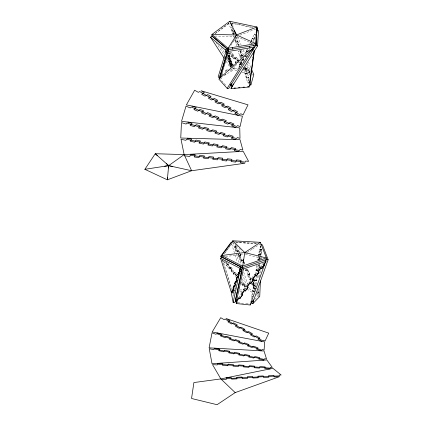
<?xml version="1.0" encoding="UTF-8"?>
<svg xmlns="http://www.w3.org/2000/svg" width="426" height="426" viewBox="0 0 426 426"><rect width="100%" height="100%" fill="white"/><g stroke="black" fill="none" stroke-linecap="round" stroke-linejoin="round"><path stroke-width="0.32" stroke-dasharray="2.13 1.6" d="M254.902 299.419L258.097 296.059L258.417 288.743M258.912 277.411L259.077 273.636M259.296 268.604L259.487 264.195M259.706 259.162L259.844 256.015M259.871 255.387L260.377 243.794M257.677 291.98L258.225 293.147L258.534 289.408M259.056 277.448L259.221 273.673M259.493 267.379L259.631 264.232M259.849 259.2L259.929 257.309M260.43 245.85L259.961 256.681L260.281 254.705L260.925 254.679L261.782 249.455L260.142 249.093L259.285 254.322L258.641 254.343L260.84 254.775L260.52 256.734M260.765 272.741L260.877 270.222M261.016 267.075L261.154 263.928M261.399 258.262L261.782 249.455M255.355 39.671L255.6 37.898M251.233 299.435L254.668 278.524M255.312 274.605L256.926 264.802M259.083 254.556L258.225 259.785L257.783 259.572L258.215 256.958M258.321 256.303L259.503 249.114L261.702 249.545L261.889 248.385M254.913 291.277L252.629 290.942L254.269 291.304L253.071 291.15L253.928 285.921L253.491 285.713L255.77 286.048L256.628 280.819L254.349 280.484L256.548 280.915L257.405 275.686M254.791 280.697L255.323 277.427M257.677 270.388L256.505 270.238L257.363 265.009M261.702 249.545L259.94 249.327L260.515 245.829M252.629 294.835L253.273 290.915M254.136 285.686L254.993 280.462M255.957 274.578L256.708 270.004L258.348 270.366M254.375 290.649L255.126 286.075L255.77 286.048M256.548 280.915L254.349 280.484L255.989 280.846L256.633 276.927M257.81 269.738L258.561 265.164L259.205 265.137L259.423 263.827M259.849 257.32L259.423 259.935L257.783 259.572L260.062 259.908M253.928 285.921L255.691 286.144L255.249 285.931L256.106 280.707M260.84 254.775L260.403 254.567L261.26 249.338M258.262 270.462L259.125 265.233L258.683 265.02M259.982 260.004L260.414 257.389M236.638 275.76L226.249 262.661L224.593 262.693L224.917 261.537L227.143 264.349L226.824 265.499L228.474 265.467L228.799 264.312L227.686 262.906M229.374 267.155L229.05 268.311L230.7 268.274L231.025 267.118L229.374 267.155L231.6 269.962L233.251 269.924L232.926 271.08L231.845 271.9L231.025 270.771L232.106 269.951L232.926 271.08L231.275 271.117L231.6 269.962M233.826 272.768L233.501 273.923L235.152 273.886L235.477 272.731L233.826 272.768L236.052 275.574L237.154 275.553M235.727 276.73L236.052 275.574M241.111 282.853L241.835 282.31L242.16 281.155M242.735 283.998L242.41 285.148L244.061 285.116L244.386 283.961L242.735 283.998L244.961 286.805L246.611 286.767L242.911 274.861M235.035 247.059L235.205 246.468L236.462 245.956L236.292 246.553L235.035 247.059L238.049 253.465M235.205 246.468L237.399 251.127L237.223 251.718L236.467 251.739L234.273 247.08L235.647 246.169L237.841 250.834L238.603 250.807L240.791 255.472L239.417 256.377L238.661 256.399L240.855 261.058L242.873 260.531M239.582 253.539L238.485 251.212L238.656 250.616L237.399 251.127M240.85 255.275L239.588 255.786L239.417 256.377L240.679 255.872L240.85 255.275L240.301 254.114M239.588 255.786L241.782 260.446L241.611 261.037L242.985 260.132L242.229 260.153L240.855 261.058M249.631 279.701L251.005 278.79L251.761 278.769L250.387 279.68L250.557 279.083L251.814 278.577L251.644 279.168L249.631 279.701L247.437 275.042L249.45 274.509L247.256 269.85L247.431 269.259L246.169 269.764L245.999 270.356L245.243 270.382L244.694 269.216M247.431 269.259L249.62 273.918L248.363 274.424L248.193 275.02L249.567 274.11L247.373 269.45L246.617 269.472L245.243 270.382M249.45 274.509L249.62 273.918M253.188 281.49L254.008 283.237L252.751 283.743L252.581 284.339L251.819 284.36L254.013 289.02L256.031 288.487M253.129 281.682L253.955 283.428L252.581 284.339L253.837 283.828L254.008 283.237M251.484 282.007L254.775 288.998L254.945 288.402L252.751 283.743M233.799 296.187L233.437 294.302L233.672 292.231L235.258 287.784L234.209 286.906M234.923 290.154L234.524 291.267L234.465 290.005M238.757 297.747L241.425 293.636M244.21 290.287L246.489 286.709M249.663 282.827L251.942 279.248M255.115 275.361L257.011 272.32M260.574 267.901L263.241 263.795M237.357 70.114L242.33 59.539L244.002 60.279M244.817 54.251L247.304 48.963M249.79 43.676L250.286 42.621L251.958 43.361M251.281 40.507L254.263 34.16L255.935 34.9M238.874 67.793L240.615 64.092L240.339 63.767L242.011 64.507M243.102 58.804L242.602 59.864L243.145 61.498M247.98 51.818L246.308 51.077L247.772 51.935L246.579 51.402L247.825 48.756M251.058 41.886L252.549 38.713L252.277 38.393L254.295 39.49L252.277 38.393L254.295 39.49L252.549 38.713M238.949 67.83L240.69 64.129L240.339 63.767L242.085 64.55M243.672 57.787L242.676 59.901L242.33 59.539L243.496 60.061M246.654 51.439L247.9 48.798M251.132 41.924L252.623 38.755M255.728 35.017L254.61 34.522L255.712 32.179M253.949 39.128L255.691 35.427M254.024 39.171L256.01 34.943M249.072 50.593L250.318 47.952M253.3 41.61L256.037 35.789M228.522 53.506L229.838 53.388L230.338 52.339M231.355 56.259L232.101 54.682L233.421 54.565L232.671 56.141L231.355 56.259L234.188 59.012L235.503 58.894L236.27 57.372L234.934 57.435L234.167 58.964L231.334 56.205L232.101 54.682L233.437 54.619L232.671 56.141L231.334 56.205M234.188 59.012L234.934 57.435L236.249 57.318L239.082 60.077L237.767 60.194L237.255 61.206M236.249 57.318L235.503 58.894L234.167 58.964M237.266 61.243L237.767 60.194L239.103 60.125M243.155 67.734L245.514 70.029L246.265 68.453L247.581 68.336L250.429 71.142L249.663 72.665L248.326 72.729L249.098 71.206L246.494 65.146M243.134 67.681L245.493 69.976L246.265 68.453L247.602 68.384L246.83 69.912L245.514 70.029M228.501 53.452L229.838 53.388L230.604 51.865L233.437 54.619M236.984 70.689L233.858 69.789L234.625 68.266L232.963 65.705M247.602 68.384L246.83 69.912L245.493 69.976M241.984 72.127L250.11 74.465L250.877 72.942L243.379 70.785M233.709 40.917L232.66 42.579L236.169 37.041M230.908 45.353L232.308 43.133M240.85 293.083L243.576 289.355L244.54 289.371L245.456 290.718M250.909 283.258L249.998 281.911L249.029 281.895L246.303 285.622L247.218 286.97M251.755 278.162L254.487 274.435L255.451 274.45L256.367 275.798M257.213 270.702L259.94 266.974L260.904 266.99L262.049 267.709M225.088 252.618L232.01 243.315M224.124 253.885L232.01 243.379M225.226 71.28L227.803 68.959M230.375 66.637L232.953 64.315L233.965 64.448M235.807 63.117L235.525 61.988L238.102 59.667M243.251 55.023L240.679 57.345L241.691 57.483M245.829 52.702L248.406 50.38L249.418 50.513L248.363 50.438L245.786 52.76L246.249 54.39M225.184 71.334L227.761 69.012L228.219 70.647L229.784 70.791M235.945 63.676L235.487 62.047L238.059 59.725L238.523 61.355M220.391 79.279L222.015 77.809M224.593 75.487L227.212 73.112M229.742 70.844L232.319 68.522M235.322 65.817L237.511 63.825M240.046 61.557L242.66 59.177M245.195 56.914L247.341 54.981M228.016 56.77L228.943 55.939L228.538 54.528L229.848 55.87L228.458 57.116L228.054 55.705L229.438 54.459L228.634 53.564M229.348 57.35L227.963 58.591L229.172 59.933L230.658 58.692L229.449 57.35L227.963 58.591L229.273 59.938L230.658 58.692L229.348 57.35L229.758 58.761L231.068 60.103L229.678 61.349L230.083 62.76L231.472 61.514L230.264 60.178L228.773 61.419L229.987 62.755L231.472 61.514L230.162 60.172L228.773 61.419L230.083 62.76M229.273 59.938L228.863 58.527L230.253 57.281L229.044 55.939L228.634 54.528L229.848 55.87L228.357 57.111L227.953 55.699L229.438 54.459L228.128 53.117M229.758 58.761L228.368 60.007L229.577 61.344L229.987 62.755M230.162 60.172L230.572 61.584L229.183 62.83L230.391 64.166L230.796 65.577L232.287 64.337L231.078 63L229.587 64.241L230.796 65.577M230.977 62.995L229.587 64.241L230.897 65.583L232.287 64.337L230.977 62.995L231.382 64.406L232.255 65.3M230.897 65.583L230.493 64.172L231.882 62.926L230.668 61.589L230.264 60.178M231.382 64.406L229.997 65.652L231.206 66.994M227.692 57.654L230.402 67.063L231.792 65.817M227.553 57.18L229.044 55.939M229.172 59.933L228.767 58.522L230.253 57.281L228.943 55.939M229.449 57.35L229.859 58.767L228.368 60.007L229.678 61.349M229.577 61.344L231.068 60.103L229.859 58.767M230.668 61.589L229.183 62.83L230.493 64.172M230.391 64.166L231.882 62.926L230.572 61.584M231.078 63L231.483 64.411L229.997 65.652L231.307 66.994M230.402 67.063L231.888 65.822M233.235 67.633L233.507 68.575L232.021 69.816L232.276 70.705L224.438 75.226M225.429 261.527L224.342 262.347L225.162 263.476L226.249 262.661M226.568 265.153L227.654 264.338L228.474 265.467L227.388 266.287L226.568 265.153L229.619 269.094L230.7 268.274L229.88 267.145L228.799 267.959L229.619 269.094M234.332 272.757L233.251 273.577L234.071 274.706L235.152 273.886L234.332 272.757L236.558 275.563L235.477 276.383L236.025 277.134M243.241 283.988L242.16 284.802L242.98 285.937L244.061 285.116L243.241 283.988L245.467 286.794L246.287 287.923L245.206 288.743L244.386 287.609L245.467 286.794M215.066 33.67L229.731 22.839M215.418 33.436L229.747 22.892L228.432 23.009L234.279 36.647M236.467 251.739L237.841 250.834M238.603 250.807L237.223 251.718L238.485 251.212M238.661 256.399L240.035 255.493L240.791 255.472M247.373 269.45L245.999 270.356L247.256 269.85M247.437 275.042L248.811 274.131L249.567 274.11M251.819 284.36L253.198 283.45L253.955 283.428M254.013 289.02L255.387 288.109M254.775 288.998L256.148 288.088M257.426 293.354L258.342 292.747L257.794 291.581M258.342 292.747L257.581 292.768L258.38 294.467L257.006 295.372L256.207 293.679M245.248 253.752L246.713 252.794M247.197 252.474L252.075 249.285M252.565 248.965L260.371 243.858M241.782 260.446L242.623 260.105M239.918 35.161L256.351 28.776M231.824 23.329L232.394 23.132L253.608 27.573M240.45 58.628L238.267 51.328L238.837 51.131M242.303 56.221L240.626 50.609L240.051 50.806L241.398 55.295L241.968 55.098L239.609 55.822L240.179 55.625L240.685 57.308M241.792 63.117L240.956 60.311L243.315 59.587L242.98 58.463M244.215 69.092L243.645 69.289L247.676 82.761L250.041 82.037M238.267 51.328L240.626 50.609M243.315 59.587L240.956 60.311L243.315 59.587L242.33 59.539M249.13 81.116L248.124 77.745L248.693 77.548L246.334 78.272L246.904 78.075L245.562 73.586L244.987 73.783L247.346 73.059L244.987 73.783L247.346 73.059L246.776 73.256L245.435 68.767L246.004 68.57L243.645 69.289L246.004 68.57L244.322 69.065M247.676 82.761L248.353 82.532L248.699 83.677M234.076 33.02L232.884 33.366L233.459 33.169L232.111 28.68L231.542 28.877L233.389 35.054M235.243 32.648L232.884 33.366L233.56 33.143L232.218 28.648M252.107 75.04L253.79 74.545M233.714 291.885L232.436 292.247L233.256 293.376L236.446 292.47M239.444 290.25L245.179 288.61L244.386 287.609M239.63 291.56L242.815 290.649M225.594 256.543L244.119 254.157M238.336 61.648L241.169 64.401L239.849 64.518L237.964 62.686M250.413 71.089L249.098 71.206L250.429 71.142M241.169 64.401L239.833 64.47L237 61.717M256.708 270.004L256.063 270.031L256.505 270.238M255.989 280.846L256.628 280.819M252.213 296.379L251.771 296.171L252.416 296.145M227.143 264.349L228.799 264.312M214.853 36.05L234.172 36.439M232.431 292.199L233.672 292.231M232.489 293.461L233.725 293.487M234.492 241.771L240.355 242.09M243.608 242.272L249.471 242.591M253.379 242.804L257.288 243.022M235.621 242.437L256.468 243.576M236.084 242.511L256.431 243.64M245.238 56.855L243.672 56.711L243.209 55.082L240.637 57.403L242.197 57.547M235.487 62.047L236.526 62.143M234.934 66.147L233.373 65.998L232.91 64.369L230.333 66.69L230.796 68.32M237.804 302.742L245.403 303.541M246.036 303.61L249.838 304.01M260.403 254.567L258.641 254.343L260.281 254.705M257.783 259.572L259.54 259.796M257.826 270.249L256.063 270.031L257.703 270.388M255.249 285.931L253.491 285.713L255.126 286.075M254.391 291.16L252.629 290.942L253.071 291.15M235.525 61.988L236.542 62.127M230.381 22.977L253.028 27.738M259.285 254.322L260.925 254.679M258.113 264.897L259.205 265.137M258.097 296.059L259.738 296.421M251.771 296.171L253.411 296.528M245.36 254.226L262.166 258.46M234.625 68.266L237.751 69.166M244.668 55.673L246.34 56.413L246.063 56.088M250.286 42.621L252.032 43.399M247.474 51.599L246.308 51.077L246.579 51.402M237.058 36.727L252.677 43.734M259.503 249.114L259.94 249.327M254.114 291.783L248.784 288.429L247.41 289.339L253.273 293.029M257.315 293.796L258.38 294.467M229.268 51.929L241.542 63.863M245.317 67.537L250.435 72.505M229.838 53.388L237.388 60.732M243.997 67.159L249.663 72.665M248.326 72.729L250.11 74.465M232.798 242.33L235.791 245.264M236.217 245.685L241.771 251.138M228.863 58.527L227.99 57.632L228.767 58.522M254.263 34.16L254.61 34.522M245.994 56.051L246.34 56.413M238.698 68.362L238.352 68L238.624 68.32M231.483 64.411L232.692 65.753L229.034 53.048M232.697 67.681L233.507 68.575M231.062 69.363L232.276 70.705M221.701 80.743L226.062 85.631M231.025 267.118L233.251 269.924M235.477 272.731L237.703 275.542M244.386 283.961L246.611 286.767M226.169 262.464L227.654 264.338M229.88 267.145L232.106 269.951M241.835 282.31L246.287 287.923M222.739 260.355L225.162 263.476M231.025 270.771L234.071 274.706M240.552 282.811L242.98 285.937M222.116 259.54L222.936 260.669L231.653 288.285M262.666 263.241L263.582 264.589M260.904 266.99L261.82 268.337M259.94 266.974L260.856 268.316M254.487 274.435L255.398 275.782M249.029 281.895L249.945 283.242M243.576 289.355L244.492 290.702M221.179 47.526L224.752 53.037M227.606 57.441L232.607 65.157M216.126 42.44L224.342 55.108M227.196 59.518L231.483 66.126M232.197 67.228L233.858 69.789M226.163 61.312L230.093 67.372M238.656 250.616L240.024 253.529M243.864 261.686L244.961 264.013M257.847 291.389L258.396 292.555M243.262 260.712L244.907 264.205M235.163 244.157L236.292 246.553M239.854 254.125L240.679 255.872M243.97 262.858L244.519 264.024M253.017 282.081L253.837 283.828M240.035 255.493L242.229 260.153M248.811 274.131L251.005 278.79M253.198 283.45L255.115 287.523M248.363 274.424L250.557 279.083M238.32 254.05L242.16 262.203M245.451 269.195L251.207 281.426M237.538 36.641L241.18 45.129M243.257 49.98L244.817 53.617M245.339 54.832L246.116 56.653M248.459 62.105L250.797 67.564M231.478 26.923L234.556 34.107M235.855 37.137L239.236 45.018M241.313 49.869L243.656 55.327M247.293 63.815L250.153 70.482M235.317 39.075L238.177 45.742M240.259 50.593L243.635 58.474M232.623 291.352L233.256 293.376M222.308 260.153L227.734 277.337M227.926 277.949L231.606 289.611M235.647 246.169L237.586 252.41M238.118 254.109L241.467 264.881M243.757 272.251L247.458 284.158M232.782 242.277L236.036 252.751M236.212 253.316L239.21 262.954M231.691 244.114L234.737 253.923M235.088 255.052L237.207 261.857M242.495 278.865L244.961 286.805M232.394 23.132L233.523 26.902M236.59 37.137L239.114 45.555M245.498 66.882L249.199 79.231M238.539 45.752L237.362 41.823L237.937 41.626L235.573 42.35L236.148 42.153L235.136 38.787M242.74 59.784L243.246 61.466M234.572 32.877L234.907 33.995M238.438 45.784L237.261 41.854L237.937 41.626L235.573 42.35L236.249 42.121L234.907 37.632M239.95 50.838L241.292 55.327L241.968 55.098L239.609 55.822L240.285 55.593L240.791 57.276M245.328 68.799L246.675 73.288M249.194 81.707L248.017 77.777L248.693 77.548L246.334 78.272L247.011 78.043L245.664 73.554M233.56 35.614L234.231 37.861M234.902 40.103L236.584 45.715M248.363 50.438L248.821 52.068M222.606 73.655L222.915 74.747L222.649 73.602M235.258 287.784L235.317 289.041M240.599 62.947L239.849 64.518L240.599 62.947L241.915 62.83L241.414 63.879L241.936 62.878L240.599 62.947"/><path stroke-width="0.64" d="M237.181 301.725L236.201 303.52L250.142 304.984L266.367 259.519L266.367 257.986L260.371 242.325L244.758 252.538L242.506 267.661L235.397 300.543L236.313 301.89L239.039 298.163L240.003 298.179L242.729 294.451L241.766 294.43L244.492 290.702L245.456 290.718L248.182 286.991L247.218 286.97L249.945 283.242L250.909 283.258L253.64 279.531L252.671 279.509L255.398 275.782L256.367 275.798L259.093 272.07L258.124 272.049L260.856 268.316L261.82 268.337L264.546 264.605L263.934 263.71M253.8 45.534L254.258 47.169L218.868 79.076L227.159 88.363L228.677 88.565L255.909 45.188L256.915 28.558L256.915 27.014L229.731 21.3L211.924 34.453L211.924 35.986L210.556 37.232L224.38 58.559M260.408 280.92L259.738 296.421L252.884 303.621L251.249 303.264L251.558 301.374L253.193 301.73L252.884 303.621M257.581 45.928L255.909 45.188L256.814 29.836L258.491 30.576L257.581 45.928L232.415 86.02L230.743 85.28L231.488 83.693M228.192 51.189L227.319 50.289L226.866 48.729L211.946 35.992L228.102 49.783L255.909 45.188L256.915 27.019L236.515 34.943L211.924 34.453L228.102 48.244L228.565 51.413L220.498 77.612L220.034 75.977L228.102 49.783L228.102 48.244L236.515 34.943L234.252 30.395M184.708 155.825L189.81 156.454L190.22 155.352L245.301 162.13L245.711 161.028L248.608 161.379L243.219 151.347L184.144 154.601L168.648 165.639L167.349 179.825L144.872 169.308L155.256 153.722L168.648 165.639L172.477 166.491M168.435 168.004L168.653 165.639L166.412 163.653M167.562 177.461L167.343 179.825L191.62 170.735L244.891 163.238L240.301 162.668L241.121 160.458L236.531 159.894L235.711 162.104L231.121 161.539L231.941 159.329L227.351 158.765L226.531 160.975L221.941 160.41L222.761 158.2L218.171 157.636L217.351 159.846L212.76 159.281L213.575 157.072L208.985 156.507L208.17 158.717L203.58 158.147L204.395 155.937L199.805 155.373L198.99 157.583L194.4 157.018L195.215 154.808L190.624 154.244M251.1 70.412L251.265 69.23M252.41 60.955L252.575 59.773M252.82 57.995L252.985 56.812M253.23 55.039L253.395 53.857M256.276 33.031L256.537 31.125M256.713 29.847L256.889 28.574L257.464 28.377L256.846 32.834M232.143 85.695L232.415 86.02L230.397 84.918L232.143 85.695L230.887 88.358L231.164 88.683L249.125 87L254.157 50.635M254.375 50.705L250.041 82.037L250.898 84.902L249.21 85.397M250.914 301.395L252.554 301.757L252.767 300.452M251.356 301.608L253.113 301.826L253.433 299.867M243.065 262.73L243.629 259.333M233.15 302.423L239.822 271.202L241.68 271.25L235.008 302.471L233.15 302.423L231.579 294.254L231.808 292.183L232.601 289.962L232.66 291.219L233.459 288.998L233.4 287.736L234.194 285.511L234.252 286.773L235.051 284.547L234.992 283.29L235.786 281.064L235.844 282.326L236.638 280.1L236.579 278.838L237.378 276.618L237.436 277.874L238.23 275.654L238.171 274.392L238.965 272.166L239.023 273.428L239.822 271.202M236.313 301.89L243.416 269.008L242.506 267.661L221.76 257.038L221.754 255.504L232.798 240.791L260.371 242.325M250.898 84.902L253.79 74.545L251.574 69.385M227.319 50.289L225.929 51.535L218.192 76.797L219.401 78.134L220.524 77.489M219.401 78.134L227.138 52.877L225.929 51.535L225.476 49.97L210.556 37.232M253.113 301.826L268.124 259.738L262.464 244.886L260.707 244.662M240.024 272.331L240.424 271.218L239.375 270.34L240.573 269.115L241.286 267.118L221.792 257.043L220.593 258.273L231.419 292.582L232.218 290.356L233.017 289.536M232.218 290.356L233.267 291.235L234.06 289.009L233.011 288.136L233.805 285.91L234.854 286.789L235.653 284.563L234.604 283.684L235.397 281.464L236.446 282.337L237.239 280.116L236.19 279.238L236.989 277.012L237.788 276.192M236.989 277.012L238.038 277.89L238.832 275.665L237.783 274.791L238.576 272.565L239.625 273.444M239.375 270.34L240.088 268.348L241.286 267.118M241.025 271.66L241.622 269.988L240.573 269.115M240.887 273.476L241.68 271.25M236.201 303.52L237.175 302.194L236.031 301.475L238.757 297.747L239.902 298.461L240.232 297.55M239.902 298.461L242.628 294.733L241.483 294.015L244.21 290.287L245.355 291.001L245.685 290.09M245.355 291.001L248.081 287.273L246.936 286.554L249.663 282.827L250.807 283.54L251.143 282.63M250.807 283.54L253.534 279.807L252.389 279.094L255.115 275.361L256.26 276.08L256.596 275.169M256.26 276.08L258.987 272.347L257.842 271.634L260.574 267.901L261.718 268.62L262.826 266.639M250.142 304.984L250.472 304.073M230.668 85.237L231.164 84.183M231.164 88.683L233.411 83.901M227.756 49.059L227.005 50.635L227.777 49.107M227.159 88.363L251.399 49.746L252.964 49.89L252.501 48.26M235.109 37.163L236.515 34.943L229.731 21.3M235.397 300.543L236.174 299.478M265.063 259.966L265.978 261.308L263.582 264.589L264.546 264.605M252.698 280.494L253.481 279.429M257.373 274.099L258.156 273.034M263.609 265.574L264.775 263.976L261.718 268.62M221.914 257.751L220.743 256.271L231.132 242.314L232.234 242.293M240.424 271.218L241.622 269.988M237.783 274.791L238.581 273.971M236.19 279.238L236.994 278.418M234.604 283.684L235.402 282.864M233.011 288.136L234.209 286.906M231.419 292.582L232.218 291.762M220.498 77.612L220.077 75.924L220.934 75.146M220.034 75.977L220.892 75.205M251.633 51.109L252.964 49.89L251.399 49.746M225.476 49.97L226.866 48.729M226.068 377.857L231.382 377.58L231.627 379.145L236.941 378.868L236.702 377.303L242.016 377.031L242.261 378.592L247.575 378.32L247.33 376.754L252.65 376.477L252.895 378.043L258.209 377.766L257.964 376.201L263.284 375.924L263.524 377.489L268.843 377.212L268.598 375.647L273.913 375.37L274.158 376.935L279.477 376.659L235.189 392.602L217.074 404.7L191.551 398.491L193.889 382.559L220.854 378.916L272.928 368.325L281.128 374.992L279.232 375.093L279.355 375.876L226.19 378.639L226.312 379.422L221.642 379.667M249.466 82.234L250.041 82.037L249.364 82.266M242.506 266.128L266.367 257.986L244.758 252.538L221.754 255.504L242.5 266.128L242.506 267.661L266.367 259.519L268.124 259.738M243.416 269.008L265.978 261.308M228.102 48.244L255.909 43.649L255.909 45.188M228.565 51.413L254.258 47.169M144.872 169.308L168.643 165.639L191.62 170.735L184.144 154.601L181.013 139.27L185.896 140.314L186.572 139.254L239.417 150.538L240.094 149.478L242.868 150.074L240.03 139.691L180.757 138.013L181.455 122.619L186.061 124.067L187.003 123.066L236.435 138.567L237.373 137.566L239.998 138.391L239.758 127.896L181.513 121.346L186.018 106.149L190.182 107.938L191.349 107.038L236.515 126.495L237.681 125.595L240.051 126.618L242.415 116.197L186.386 104.902L194.65 90.216L198.33 92.341L199.709 91.542L239.55 114.541L240.93 113.742L243.028 114.951L248.007 104.844L201.093 90.743L204.411 92.66L201.647 94.252L204.97 96.169L207.734 94.577L211.051 96.494L208.287 98.086L211.61 100.004L214.374 98.411L217.691 100.328L214.928 101.921L218.25 103.837L221.014 102.245L224.332 104.157L221.568 105.754L224.891 107.671L227.654 106.074L230.972 107.991L228.208 109.588L231.526 111.505L234.289 109.908L237.612 111.825L234.848 113.422L238.166 115.339M164.681 166.252L168.643 165.639M234.098 88.06L235.381 87.937M238.587 87.639L239.87 87.522M243.076 87.218L244.359 87.101M247.57 86.797L248.853 86.68L249.125 87M252.554 301.757L253.193 301.73M220.743 256.271L222.393 256.239M184.144 154.601L155.261 153.722L157.487 155.708M217.574 363.367L222.857 363.761L222.5 365.343L227.782 365.737L228.139 364.161L233.421 364.555L233.065 366.136L238.347 366.53L238.704 364.954L243.986 365.348L243.629 366.93L248.917 367.324L249.269 365.742L254.551 366.142L254.2 367.718L259.482 368.117L259.839 366.536L265.121 366.935L264.764 368.511L270.047 368.911M214.699 348.159L219.704 349.208L218.756 350.715L223.756 351.764L224.704 350.257L229.71 351.306L228.762 352.813L233.762 353.862L234.71 352.355L239.716 353.404L238.768 354.911L243.768 355.96L244.716 354.453L249.716 355.502L248.768 357.009L253.774 358.058L254.721 356.551L259.722 357.6L258.774 359.107L263.779 360.156M187.254 138.2L191.657 139.137L190.3 141.251L194.703 142.193L196.061 140.079L200.465 141.017L199.107 143.136L203.511 144.073L204.863 141.959L209.267 142.896L207.915 145.016L212.318 145.953L213.671 143.839L218.075 144.781L216.722 146.895L221.126 147.833L222.478 145.719L226.882 146.661L225.53 148.775L229.933 149.712L231.286 147.598L235.69 148.541L234.337 150.655L238.741 151.597M187.941 122.07L192.062 123.359L190.182 125.356L194.299 126.65L196.178 124.653L200.3 125.942L198.42 127.938L202.542 129.232L204.421 127.236L208.538 128.524L206.658 130.521L210.779 131.815L212.659 129.818L216.775 131.107L214.901 133.109L219.017 134.398L220.897 132.401L225.019 133.695L223.139 135.692L227.255 136.98L229.135 134.983L233.256 136.277L231.377 138.274L235.498 139.563M217.436 332.962L221.941 334.618L220.487 335.938L224.992 337.594L226.446 336.274L230.951 337.925L229.497 339.25L234.002 340.901L235.461 339.581L239.966 341.237L238.507 342.557L243.012 344.213L244.471 342.887L248.976 344.543L247.517 345.864L252.022 347.52L253.481 346.2L257.986 347.85L256.527 349.176L261.031 350.827M192.515 106.138L196.28 107.757L193.947 109.562L197.712 111.181L200.039 109.381L203.804 111L201.471 112.805L205.236 114.424L207.569 112.624L211.333 114.243L209.001 116.048L212.766 117.672L215.098 115.867L218.863 117.485L216.53 119.291L220.295 120.915L222.622 119.11L226.387 120.728L224.055 122.534L227.819 124.158L230.152 122.353L233.917 123.971L231.584 125.776L235.349 127.401M236.515 34.943L255.909 43.649M220.593 258.273L240.088 268.348M261.734 341.37L257.97 339.192L259.929 338.063L256.164 335.89L254.205 337.019L250.44 334.847L252.4 333.712L248.64 331.54L246.675 332.674L242.911 330.501L244.875 329.367L241.111 327.195L239.146 328.329L235.386 326.156L237.346 325.022L233.581 322.849L231.622 323.984L227.857 321.811L229.816 320.677L226.052 318.504L268.731 333.143L265.068 341.029L263.694 340.236L262.714 340.8L225.072 319.069L224.092 319.633L220.716 317.684L212.201 331.971L264.652 341.924L264.099 350.097L262.491 349.506L261.761 350.167L216.706 333.622L215.977 334.288L212.031 332.834L209.097 347.84L264.035 351.003L266.548 359.033L264.727 358.649L264.253 359.406L214.225 348.915L213.751 349.666L209.257 348.724L212.015 363.751L266.83 359.943L272.31 367.473L270.404 367.329L270.222 368.123L217.393 364.155L217.217 364.944L212.505 364.592L220.854 378.916L235.189 392.602M244.758 252.538L232.798 240.791L232.798 241.819M225.929 51.535L227.239 52.883M230.86 23.574L231.994 25.848M240.094 265.792L241.675 270.893M227.138 52.877L227.409 53.82M249.514 46.242L249.977 47.877M256.915 27.019L256.915 28.558M232.383 47.536L232.383 49.075"/></g></svg>
